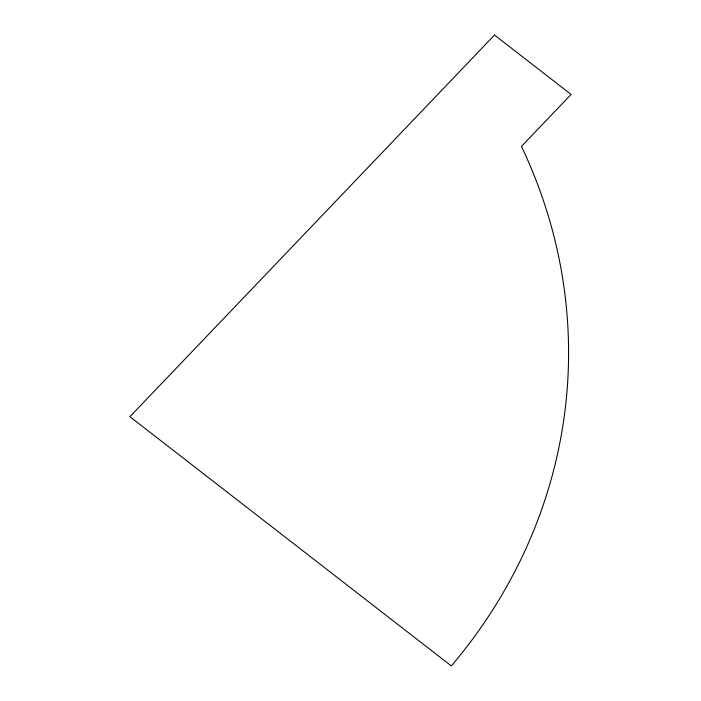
<?xml version="1.0" encoding="UTF-8"?>
<svg xmlns="http://www.w3.org/2000/svg" width="701" height="701" viewBox="0 0 701 701"><rect width="100%" height="100%" fill="white"/><g stroke="black" fill="none" stroke-linecap="round" stroke-linejoin="round"><path stroke-width="1.05" d="M494.503 35.05L129.913 416.701L451.356 665.95A579.964 521.272 3.1 0 0 521.448 146.395L571.087 94.433L494.503 35.05"/></g></svg>
